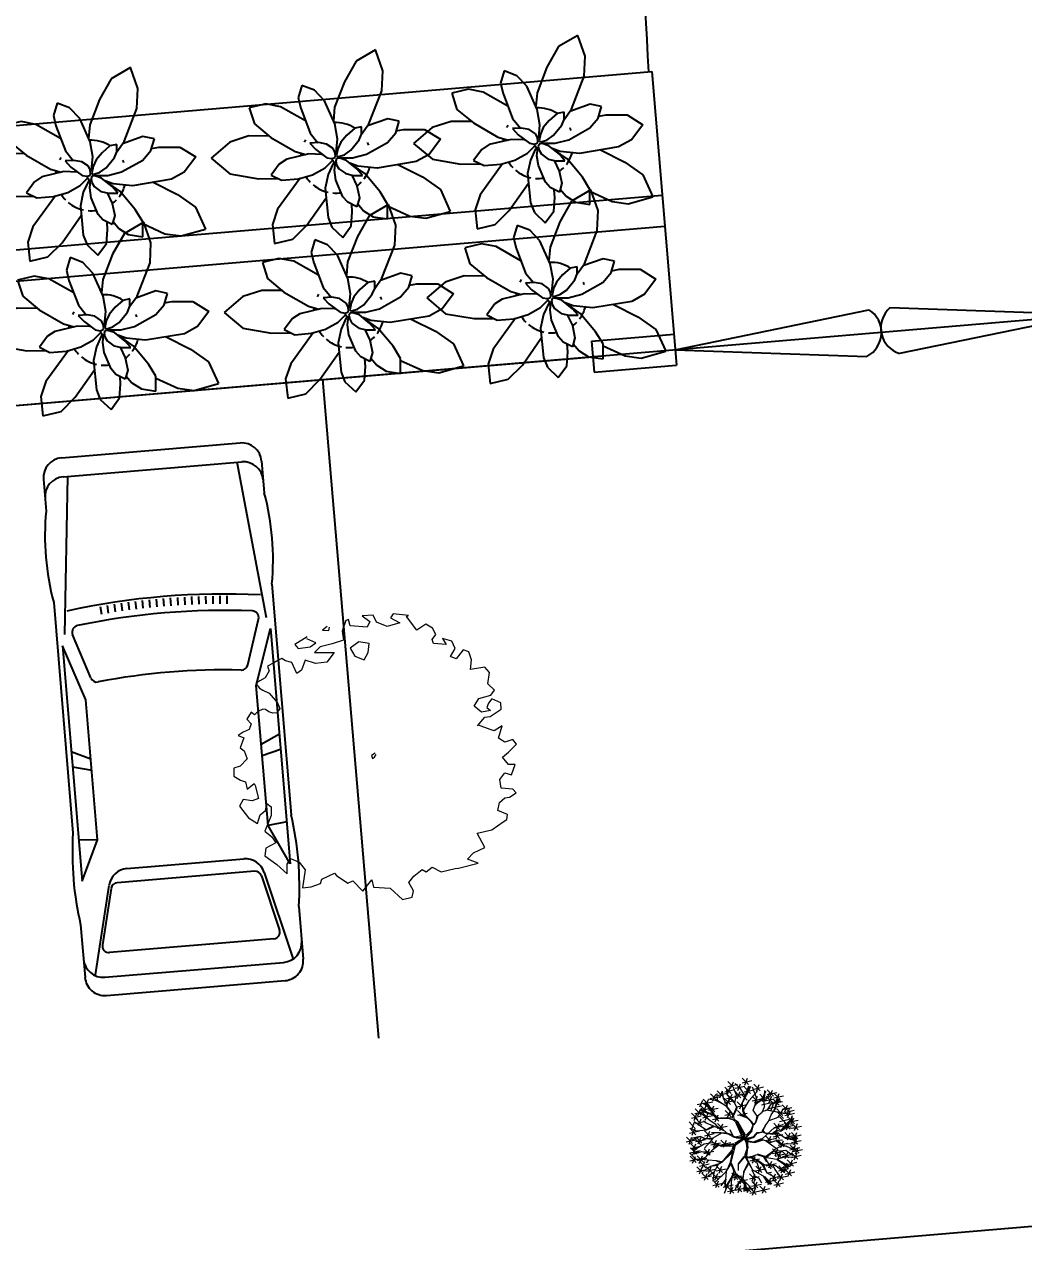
# Model space of a CAD drawing. Extents: x 2080 to 102399, y 2071 to 93424.
# Drawn here: x 80707.3 to 80997.4, y 77000.7 to 77354 of the extents above; entities that cross this region are included whole.
import ezdxf

# ---------------------------------------------------------------- set-up
doc = ezdxf.new("R2010")
doc.units = 0
doc.header["$LTSCALE"] = 20
doc.header["$MEASUREMENT"] = 0
doc.header["$PDMODE"] = 34
doc.header["$PDSIZE"] = 5
doc.layers.add('correct', color=230, linetype='Continuous', plot=False)
for name, color, linetype in [('DIMLINE', 254, 'Continuous'), ('PLANTS', 3, 'Continuous'), ('road', 2, 'Continuous'), ('VEHICLES', 6, 'Continuous')]:
    doc.layers.add(name, color=color, linetype=linetype)
for name, color, linetype, lineweight in [('Mango tree', 96, 'Continuous', 5), ('NEEM TREE', 84, 'Continuous', 5), ('sappotta', 114, 'Continuous', 5), ('tree', 60, 'Continuous', 0)]:
    doc.layers.add(name, color=color, linetype=linetype, lineweight=lineweight)
doc.styles.add('STYLE1', font='romans.shx')
doc.dimstyles.get("Standard").update_dxf_attribs({"dimtxt": 24, "dimasz": 12, "dimexe": 0.18, "dimexo": 0.0625, "dimgap": 0, "dimtad": 1, "dimzin": 1, "dimdsep": 46, "dimlunit": 4, "dimtxsty": 'STYLE1', "dimblk": 'BLK', "dimcen": 0, "dimse1": 1, "dimse2": 1, "dimclrt": 3, "dimazin": 0, "dimtfac": 1, "dimtix": 1, "dimtmove": 2, "dimatfit": 3, "dimldrblk": 'BLK', "dimfxl": 1, "dimtolj": 1, "dimtzin": 0, "dimarcsym": 0})

# ---------------------------------------------------------------- blocks, each defined once
blk = doc.blocks.new('NEEM')
at = {"layer": 'sappotta', "linetype": 'Continuous'}
for p, q in [((-0.2131, 1.0923), (-0.2421, 1.0068)), ((-0.1911, 1.0989), (-0.2131, 1.0923)), ((-0.177, 1.0484), (-0.1911, 1.0989)), ((0.0031, 1.1323), (-0.083, 1.1274)), ((-0.083, 1.1274), (-0.0227, 1.0834)), ((-0.0227, 1.0834), (-0.0431, 1.0394)), ((0.0298, 1.0769), (0.0031, 1.1323)), ((0.1144, 1.0427), (0.0298, 1.0769)), ((0.2162, 1.072), (0.1144, 1.0427)), ((0.1622, 1.1437), (0.1418, 1.1119)), ((0.1418, 1.1119), (0.2162, 1.072)), ((0.2828, 1.1298), (0.1622, 1.1437)), ((0.2671, 1.1233), (0.2828, 1.1298)), ((0.3509, 1.0158), (0.2671, 1.1233)), ((0.4207, 1.063), (0.3509, 1.0158)), ((0.4731, 1.0296), (0.4207, 1.063)), ((-0.517, 0.9628), (-0.6142, 0.9009)), ((-0.3588, 1.0435), (-0.3956, 1.0158)), ((-0.3956, 1.0158), (-0.3455, 1.0109)), ((-0.3455, 1.0109), (-0.34, 1.0386)), ((-0.2421, 1.0068), (-0.2303, 0.9351)), ((-0.0431, 1.0394), (-0.177, 1.0484)), ((0.4716, 0.9417), (0.5006, 0.9816)), ((0.5006, 0.9816), (0.4731, 1.0296)), ((-0.6142, 0.9009), (-0.5891, 0.87)), ((-0.5891, 0.87), (-0.4935, 0.8838)), ((-0.5209, 0.9449), (-0.5209, 0.9449)), ((-0.4489, 0.9131), (-0.5209, 0.9449)), ((-0.4935, 0.8838), (-0.4489, 0.9131)), ((-0.4152, 0.8838), (-0.459, 0.839)), ((-0.3196, 0.9058), (-0.4152, 0.8838)), ((-0.2303, 0.9351), (-0.3196, 0.9058)), ((-0.1081, 0.9221), (-0.177, 0.8716)), ((-0.177, 0.8716), (-0.1394, 0.8089)), ((-0.0274, 0.9083), (-0.1081, 0.9221)), ((-0.0345, 0.839), (-0.0274, 0.9083)), ((0.4825, 0.9083), (0.4716, 0.9417)), ((0.5813, 0.9001), (0.4825, 0.9083)), ((0.5515, 0.9498), (0.5813, 0.9001)), ((0.6267, 0.9278), (0.5515, 0.9498)), ((0.6157, 0.8064), (0.6541, 0.87)), ((0.6541, 0.87), (0.6267, 0.9278)), ((-0.7489, 0.7739), (-0.7826, 0.7567)), ((-0.7168, 0.7893), (-0.7489, 0.7739)), ((-0.6886, 0.7722), (-0.7168, 0.7893)), ((-0.6384, 0.7576), (-0.6886, 0.7722)), ((-0.5335, 0.7763), (-0.5617, 0.6989)), ((-0.452, 0.7502), (-0.5335, 0.7763)), ((-0.459, 0.839), (-0.3032, 0.8374)), ((-0.3032, 0.8374), (-0.3611, 0.7616)), ((-0.1394, 0.8089), (-0.0674, 0.7796)), ((-0.0674, 0.7796), (-0.0345, 0.839)), ((0.6604, 0.7877), (0.6157, 0.8064)), ((0.7152, 0.8602), (0.6604, 0.7877)), ((0.7622, 0.8439), (0.7152, 0.8602)), ((0.7826, 0.7787), (0.7622, 0.8439)), ((0.7755, 0.7038), (0.7826, 0.7787)), ((-0.8178, 0.6924), (-0.8499, 0.6378)), ((-0.7826, 0.7567), (-0.8304, 0.7291)), ((-0.8304, 0.7291), (-0.8264, 0.7144)), ((-0.8264, 0.7144), (-0.8178, 0.6924)), ((-0.5985, 0.672), (-0.6384, 0.7576)), ((-0.5617, 0.6989), (-0.5985, 0.672)), ((-0.3611, 0.7616), (-0.452, 0.7502)), ((0.8883, 0.7225), (0.7755, 0.7038)), ((0.9236, 0.6785), (0.8883, 0.7225)), ((0.9126, 0.5906), (0.9236, 0.6785)), ((-0.8922, 0.6126), (-0.9228, 0.5938)), ((-0.9228, 0.5938), (-0.8946, 0.5547)), ((-0.8499, 0.6378), (-0.8922, 0.6126)), ((0.9643, 0.5409), (0.9126, 0.5906)), ((-0.8946, 0.5547), (-0.868, 0.5401)), ((-0.868, 0.5401), (-0.8178, 0.5173)), ((-0.8178, 0.5173), (-0.752, 0.4399)), ((0.8398, 0.4749), (0.9338, 0.5002)), ((0.9338, 0.5002), (0.9643, 0.5409)), ((-0.8695, 0.3894), (-0.9079, 0.3723)), ((-0.846, 0.3861), (-0.8695, 0.3894)), ((-0.821, 0.3674), (-0.846, 0.3861)), ((-0.7348, 0.3943), (-0.7567, 0.3609)), ((-0.752, 0.4399), (-0.7348, 0.3943)), ((0.8037, 0.4146), (0.8398, 0.4749)), ((0.8601, 0.3666), (0.8037, 0.4146)), ((0.9165, 0.4374), (0.904, 0.404)), ((0.904, 0.404), (0.933, 0.378)), ((0.9424, 0.4708), (0.9165, 0.4374)), ((0.9298, 0.3315), (1.0176, 0.3886)), ((1.0137, 0.4391), (0.9424, 0.4708)), ((1.0176, 0.3886), (1.0137, 0.4391)), ((-0.9604, 0.3657), (-0.9941, 0.3095)), ((-0.9941, 0.3095), (-0.9612, 0.2745)), ((-0.9345, 0.3454), (-0.9604, 0.3657)), ((-0.9079, 0.3723), (-0.9345, 0.3454)), ((-0.7881, 0.3592), (-0.821, 0.3674)), ((-0.7567, 0.3609), (-0.7881, 0.3592)), ((0.8288, 0.259), (0.8875, 0.3258)), ((0.933, 0.378), (0.8601, 0.3666)), ((0.8875, 0.3258), (0.9298, 0.3315)), ((-1.0231, 0.2077), (-1.0622, 0.1825)), ((-0.9776, 0.2289), (-1.0231, 0.2077)), ((-0.9612, 0.2745), (-0.9776, 0.2289)), ((0.8382, 0.2623), (0.8288, 0.259)), ((0.9306, 0.2281), (0.8382, 0.2623)), ((0.962, 0.2175), (0.9306, 0.2281)), ((1.0254, 0.259), (0.962, 0.2175)), ((0.9964, 0.1597), (1.0254, 0.259)), ((-1.0622, 0.1825), (-1.0199, 0.1621)), ((-1.0199, 0.1621), (-1.0489, 0.0839)), ((1.0458, 0.1287), (0.9964, 0.1597)), ((1.1092, 0.1491), (1.0458, 0.1287)), ((1.074, 0.0489), (1.1374, 0.114)), ((1.1374, 0.114), (1.1092, 0.1491)), ((-1.0489, 0.0839), (-1.0168, 0.0595)), ((-1.0168, 0.0595), (-0.991, -0.0024)), ((0.0196, 0.0407), (-0.0094, 0.0244)), ((-0.0094, 0.0244), (0, 0)), ((0, 0), (0.0141, 0.0114)), ((0.0141, 0.0114), (0.0274, 0.031)), ((1.0286, 0.0106), (1.074, 0.0489)), ((1.074, -0.0472), (1.0286, 0.0106)), ((-1.0975, -0.0774), (-1.0983, -0.1401)), ((-1.0481, -0.0619), (-1.0975, -0.0774)), ((-0.991, -0.0024), (-1.0481, -0.0619)), ((1.1288, -0.0472), (1.074, -0.0472)), ((1.0998, -0.1287), (1.1288, -0.0472)), ((-1.0983, -0.1401), (-1.0442, -0.1727)), ((-1.0442, -0.1727), (-1.0066, -0.1849)), ((-1.0066, -0.1849), (-0.9917, -0.2436)), ((1.0074, -0.1662), (1.0458, -0.114)), ((1.016, -0.2338), (1.0074, -0.1662)), ((1.0458, -0.114), (1.0998, -0.1287)), ((-0.9917, -0.2436), (-0.9369, -0.1979)), ((-0.9369, -0.1979), (-0.9298, -0.2134)), ((-0.9298, -0.2134), (-0.9024, -0.3177)), ((1.11, -0.2427), (1.016, -0.2338)), ((1.0834, -0.3063), (1.1367, -0.2729)), ((1.1367, -0.2729), (1.11, -0.2427)), ((-1.0246, -0.325), (-1.0521, -0.378)), ((-1.0521, -0.378), (-0.9816, -0.4708)), ((-0.9526, -0.3364), (-1.0246, -0.325)), ((-0.9024, -0.3177), (-0.9526, -0.3364)), ((-0.8484, -0.4114), (-0.8374, -0.3552)), ((-0.8374, -0.3552), (-0.8029, -0.3828)), ((-0.8029, -0.3828), (-0.8029, -0.4521)), ((0.9917, -0.4105), (1.0043, -0.3495)), ((1.0043, -0.3495), (1.045, -0.3112)), ((1.045, -0.3112), (1.0834, -0.3063)), ((-0.9816, -0.4708), (-0.9103, -0.5156)), ((-0.9103, -0.5156), (-0.8883, -0.4456)), ((-0.8883, -0.4456), (-0.8484, -0.4114)), ((-0.8029, -0.4521), (-0.8531, -0.5759)), ((1.0662, -0.4431), (0.9917, -0.4105)), ((1.0615, -0.4839), (1.0662, -0.4431)), ((-0.8531, -0.5759), (-0.7967, -0.6191)), ((0.8264, -0.5914), (0.9432, -0.5653)), ((0.9432, -0.5653), (1.0317, -0.5026)), ((1.0317, -0.5026), (1.0615, -0.4839)), ((-0.7661, -0.668), (-0.8445, -0.7103)), ((-0.7967, -0.6191), (-0.7661, -0.668)), ((0.8868, -0.7038), (0.8264, -0.5914)), ((-0.8445, -0.7103), (-0.8523, -0.7698)), ((-0.8523, -0.7698), (-0.7575, -0.8382)), ((0.7512, -0.7967), (0.7975, -0.747)), ((0.7975, -0.747), (0.8868, -0.7038)), ((-0.7575, -0.8382), (-0.6753, -0.9123)), ((-0.676, -0.8358), (-0.6486, -0.791)), ((-0.6753, -0.9123), (-0.676, -0.8358)), ((-0.6486, -0.791), (-0.582, -0.8203)), ((-0.582, -0.8203), (-0.5343, -0.8806)), ((0.423, -0.8968), (0.47, -0.8602)), ((0.47, -0.8602), (0.5429, -0.896)), ((0.68, -0.8667), (0.8343, -0.8276)), ((0.8343, -0.8276), (0.7512, -0.7967)), ((-0.5343, -0.8806), (-0.5538, -1.0247)), ((-0.4128, -0.9881), (-0.4011, -0.9547)), ((-0.4011, -0.9547), (-0.3016, -0.9074)), ((-0.3016, -0.9074), (-0.2859, -0.9262)), ((-0.2859, -0.9262), (-0.1966, -0.9856)), ((-0.0783, -1.0492), (-0.0063, -0.9604)), ((-0.0063, -0.9604), (0.0063, -1.0174)), ((0.2867, -0.9824), (0.3267, -0.9319)), ((0.3267, -0.9319), (0.3909, -0.8789)), ((0.3909, -0.8789), (0.423, -0.8968)), ((0.5429, -0.896), (0.6518, -0.8708)), ((0.6518, -0.8708), (0.68, -0.8667)), ((-0.5538, -1.0247), (-0.4857, -1.015)), ((-0.4857, -1.015), (-0.4128, -0.9881)), ((-0.1966, -0.9856), (-0.1575, -0.9685)), ((-0.1575, -0.9685), (-0.0783, -1.0492)), ((0.0063, -1.0174), (0.1394, -1.0255)), ((0.1394, -1.0255), (0.2358, -1.1152)), ((0.3235, -1.0459), (0.2867, -0.9824)), ((0.3141, -1.0964), (0.3235, -1.0459)), ((0.2358, -1.1152), (0.3141, -1.0964))]:
    blk.add_line(p, q, dxfattribs=at)
blk = doc.blocks.new('TREE')
at = {"layer": 'tree', "linetype": 'ByBlock'}
for p, q in [((-0.329, 0.492), (-0.314, 0.599)), ((-0.306, 0.575), (-0.22, 0.6)), ((-0.273, 0.545), (-0.259, 0.653)), ((-0.207, 0.433), (-0.217, 0.605)), ((-0.205, 0.66), (-0.11, 0.584)), ((-0.205, 0.617), (-0.119, 0.642)), ((-0.191, 0.507), (-0.177, 0.615)), ((-0.172, 0.588), (-0.158, 0.695)), ((-0.135, 0.66), (-0.04, 0.584)), ((-0.135, 0.617), (-0.049, 0.642)), ((-0.103, 0.588), (-0.088, 0.695)), ((-0.089, 0.461), (-0.087, 0.635)), ((-0.063, 0.631), (0.032, 0.555)), ((-0.063, 0.588), (0.023, 0.613)), ((-0.055, 0.643), (-0.052, 0.59)), ((-0.047, 0.644), (-0.047, 0.611)), ((-0.042, 0.6), (-0.035, 0.643)), ((-0.005, 0.464), (-0.042, 0.6)), ((-0.033, 0.707), (0.062, 0.63)), ((-0.033, 0.664), (0.053, 0.689)), ((-0.03, 0.559), (-0.016, 0.666)), ((0.001, 0.473), (0.029, 0.592)), ((0.017, 0.613), (0.103, 0.638)), ((0.018, 0.656), (0.113, 0.579)), ((0.029, 0.592), (0.023, 0.645)), ((0.03, 0.485), (0.044, 0.593)), ((0.035, 0.641), (0.033, 0.588)), ((0.044, 0.637), (0.039, 0.586)), ((0.05, 0.583), (0.064, 0.691)), ((0.15, 0.552), (0.105, 0.639)), ((0.123, 0.629), (0.219, 0.552)), ((0.123, 0.586), (0.209, 0.611)), ((0.156, 0.556), (0.17, 0.664)), ((0.163, 0.545), (0.224, 0.6)), ((0.238, 0.515), (0.252, 0.622)), ((-0.51, 0.337), (-0.496, 0.444)), ((-0.47, 0.529), (-0.375, 0.452)), ((-0.47, 0.486), (-0.384, 0.511)), ((-0.468, 0.369), (-0.453, 0.476)), ((-0.437, 0.456), (-0.423, 0.564)), ((-0.314, 0.437), (-0.412, 0.488)), ((-0.314, 0.437), (-0.398, 0.504)), ((-0.388, 0.355), (-0.374, 0.462)), ((-0.365, 0.37), (-0.351, 0.477)), ((-0.362, 0.522), (-0.276, 0.546)), ((-0.361, 0.564), (-0.266, 0.488)), ((-0.29, 0.511), (-0.303, 0.57)), ((-0.206, 0.427), (-0.29, 0.511)), ((-0.224, 0.58), (-0.128, 0.503)), ((-0.224, 0.537), (-0.138, 0.562)), ((-0.14, 0.483), (-0.144, 0.522)), ((-0.112, 0.385), (-0.14, 0.483)), ((-0.118, 0.513), (-0.032, 0.538)), ((-0.117, 0.556), (-0.022, 0.479)), ((-0.081, 0.379), (-0.089, 0.461)), ((-0.085, 0.483), (-0.071, 0.591)), ((-0.059, 0.448), (0.036, 0.372)), ((-0.052, 0.59), (-0.011, 0.48)), ((-0.026, 0.376), (-0.012, 0.483)), ((-0.009, 0.399), (-0.005, 0.464)), ((-0.003, 0.515), (0.083, 0.54)), ((-0.002, 0.558), (0.093, 0.481)), ((0, 0.398), (0.001, 0.473)), ((0.039, 0.586), (0.006, 0.477)), ((0.177, 0.413), (0.15, 0.552)), ((0.169, 0.409), (0.163, 0.545)), ((0.181, 0.406), (0.226, 0.503)), ((0.188, 0.422), (0.274, 0.447)), ((0.189, 0.465), (0.284, 0.388)), ((0.205, 0.587), (0.301, 0.511)), ((0.205, 0.544), (0.291, 0.569)), ((0.221, 0.392), (0.235, 0.5)), ((0.226, 0.503), (0.287, 0.569)), ((0.246, 0.432), (0.332, 0.456)), ((0.247, 0.474), (0.342, 0.398)), ((0.265, 0.373), (0.282, 0.487)), ((0.274, 0.368), (0.285, 0.482)), ((0.279, 0.402), (0.293, 0.509)), ((0.282, 0.487), (0.332, 0.535)), ((0.297, 0.5), (0.383, 0.525)), ((0.298, 0.543), (0.393, 0.466)), ((0.33, 0.47), (0.344, 0.578)), ((0.357, 0.405), (0.397, 0.482)), ((0.364, 0.344), (0.378, 0.451)), ((0.373, 0.553), (0.468, 0.477)), ((0.373, 0.511), (0.459, 0.535)), ((0.405, 0.481), (0.42, 0.589)), ((0.409, 0.429), (0.495, 0.453)), ((0.41, 0.471), (0.505, 0.395)), ((0.442, 0.399), (0.456, 0.507)), ((0.515, 0.445), (0.61, 0.369)), ((0.547, 0.373), (0.561, 0.48)), ((-0.624, 0.307), (-0.538, 0.332)), ((-0.623, 0.35), (-0.528, 0.273)), ((-0.591, 0.277), (-0.577, 0.385)), ((-0.478, 0.18), (-0.563, 0.306)), ((-0.561, 0.308), (-0.547, 0.415)), ((-0.543, 0.367), (-0.457, 0.391)), ((-0.542, 0.409), (-0.447, 0.333)), ((-0.532, 0.213), (-0.518, 0.32)), ((-0.449, 0.308), (-0.531, 0.364)), ((-0.48, 0.328), (-0.524, 0.371)), ((-0.475, 0.329), (-0.514, 0.378)), ((-0.501, 0.398), (-0.415, 0.423)), ((-0.5, 0.441), (-0.405, 0.364)), ((-0.452, 0.377), (-0.492, 0.415)), ((-0.354, 0.341), (-0.452, 0.377)), ((-0.39, 0.223), (-0.449, 0.308)), ((-0.407, 0.225), (-0.445, 0.305)), ((-0.414, 0.2), (-0.4, 0.308)), ((-0.398, 0.399), (-0.312, 0.424)), ((-0.397, 0.442), (-0.302, 0.366)), ((-0.235, 0.3), (-0.39, 0.307)), ((-0.295, 0.373), (-0.384, 0.406)), ((-0.284, 0.274), (-0.354, 0.341)), ((-0.295, 0.371), (-0.314, 0.437)), ((-0.252, 0.302), (-0.298, 0.373)), ((-0.233, 0.303), (-0.295, 0.371)), ((-0.28, 0.2), (-0.265, 0.308)), ((-0.274, 0.404), (-0.179, 0.328)), ((-0.274, 0.361), (-0.188, 0.386)), ((-0.241, 0.332), (-0.227, 0.439)), ((-0.122, 0.26), (-0.233, 0.303)), ((-0.12, 0.397), (-0.213, 0.432)), ((-0.108, 0.377), (-0.206, 0.427)), ((-0.123, 0.268), (-0.192, 0.36)), ((-0.075, 0.245), (-0.108, 0.377)), ((-0.106, 0.295), (-0.02, 0.319)), ((-0.105, 0.337), (-0.01, 0.261)), ((-0.095, 0.334), (-0.081, 0.379)), ((-0.083, 0.292), (-0.09, 0.349)), ((-0.073, 0.265), (-0.058, 0.372)), ((-0.059, 0.406), (0.027, 0.43)), ((0.069, 0.306), (-0.009, 0.399)), ((0.07, 0.32), (0, 0.398)), ((0.092, 0.251), (0.069, 0.306)), ((0.106, 0.27), (0.07, 0.32)), ((0.075, 0.363), (0.171, 0.286)), ((0.075, 0.32), (0.161, 0.345)), ((0.108, 0.29), (0.122, 0.398)), ((0.141, 0.293), (0.169, 0.409)), ((0.143, 0.282), (0.177, 0.413)), ((0.146, 0.28), (0.235, 0.3)), ((0.233, 0.311), (0.147, 0.288)), ((0.235, 0.3), (0.267, 0.359)), ((0.249, 0.312), (0.344, 0.236)), ((0.267, 0.359), (0.357, 0.405)), ((0.282, 0.24), (0.296, 0.347)), ((0.331, 0.373), (0.417, 0.398)), ((0.331, 0.294), (0.411, 0.316)), ((0.332, 0.416), (0.427, 0.34)), ((0.343, 0.291), (0.426, 0.31)), ((0.387, 0.266), (0.402, 0.373)), ((0.411, 0.316), (0.458, 0.439)), ((0.412, 0.313), (0.536, 0.357)), ((0.426, 0.31), (0.537, 0.349)), ((0.542, 0.338), (0.432, 0.308)), ((0.444, 0.355), (0.539, 0.278)), ((0.444, 0.312), (0.53, 0.337)), ((0.477, 0.283), (0.491, 0.39)), ((0.482, 0.194), (0.552, 0.312)), ((0.514, 0.402), (0.6, 0.427)), ((0.576, 0.214), (0.59, 0.322)), ((-0.674, 0.161), (-0.588, 0.186)), ((-0.673, 0.204), (-0.578, 0.127)), ((-0.641, 0.132), (-0.626, 0.239)), ((-0.601, 0.221), (-0.506, 0.145)), ((-0.601, 0.179), (-0.515, 0.203)), ((-0.509, 0.25), (-0.584, 0.249)), ((-0.57, 0.049), (-0.556, 0.156)), ((-0.568, 0.149), (-0.554, 0.256)), ((-0.565, 0.242), (-0.479, 0.267)), ((-0.564, 0.285), (-0.469, 0.209)), ((-0.481, 0.182), (-0.517, 0.182)), ((-0.476, 0.233), (-0.509, 0.25)), ((-0.422, 0.097), (-0.478, 0.18)), ((-0.395, 0.219), (-0.476, 0.233)), ((-0.447, 0.273), (-0.351, 0.196)), ((-0.447, 0.23), (-0.361, 0.255)), ((-0.299, 0.218), (-0.39, 0.223)), ((-0.26, 0.197), (-0.339, 0.217)), ((-0.312, 0.273), (-0.217, 0.196)), ((-0.312, 0.23), (-0.227, 0.255)), ((-0.262, 0.214), (-0.299, 0.218)), ((-0.26, 0.236), (-0.284, 0.274)), ((-0.248, 0.16), (-0.262, 0.214)), ((-0.243, 0.166), (-0.26, 0.236)), ((-0.156, 0.05), (-0.248, 0.16)), ((-0.128, 0.063), (-0.243, 0.166)), ((-0.236, 0.178), (-0.14, 0.101)), ((-0.236, 0.135), (-0.15, 0.16)), ((-0.203, 0.106), (-0.189, 0.213)), ((-0.08, 0.211), (-0.122, 0.263)), ((-0.075, 0.181), (-0.122, 0.26)), ((-0.077, 0.189), (-0.075, 0.245)), ((-0.062, 0.105), (-0.077, 0.189)), ((-0.055, 0.145), (-0.076, 0.201)), ((-0.061, 0.128), (-0.023, 0.204)), ((0.002, 0.037), (0.098, 0.216)), ((0.016, 0.04), (0.088, 0.177)), ((0.088, 0.177), (0.038, 0.06)), ((0.099, 0.176), (0.043, 0.047)), ((0.044, 0.025), (0.111, 0.187)), ((0.097, 0.224), (0.092, 0.251)), ((0.098, 0.216), (0.099, 0.176)), ((0.106, 0.267), (0.141, 0.293)), ((0.106, 0.239), (0.143, 0.282)), ((0.111, 0.187), (0.106, 0.239)), ((0.171, 0.245), (0.266, 0.168)), ((0.219, 0.164), (0.188, 0.228)), ((0.188, 0.228), (0.219, 0.13)), ((0.203, 0.172), (0.217, 0.28)), ((0.217, 0.054), (0.23, 0.163)), ((0.219, 0.161), (0.256, 0.226)), ((0.23, 0.163), (0.264, 0.224)), ((0.249, 0.269), (0.335, 0.294)), ((0.258, 0.229), (0.331, 0.294)), ((0.264, 0.224), (0.401, 0.242)), ((0.336, 0.133), (0.424, 0.159)), ((0.401, 0.242), (0.545, 0.235)), ((0.403, 0.15), (0.428, 0.151)), ((0.418, 0.213), (0.513, 0.137)), ((0.418, 0.17), (0.504, 0.195)), ((0.424, 0.159), (0.482, 0.194)), ((0.424, 0.159), (0.503, 0.136)), ((0.428, 0.151), (0.498, 0.132)), ((0.451, 0.141), (0.465, 0.248)), ((0.493, 0.156), (0.588, 0.079)), ((0.503, 0.136), (0.618, 0.152)), ((0.507, 0.097), (0.612, 0.171)), ((0.525, 0.083), (0.539, 0.191)), ((0.543, 0.287), (0.638, 0.21)), ((0.543, 0.244), (0.629, 0.269)), ((0.545, 0.235), (0.583, 0.261)), ((0.624, 0.045), (0.638, 0.152)), ((-0.696, 0.067), (-0.61, 0.091)), ((-0.695, 0.109), (-0.6, 0.033)), ((-0.663, 0.037), (-0.649, 0.145)), ((-0.551, 0.034), (-0.643, -0.019)), ((-0.554, 0.036), (-0.634, 0.064)), ((-0.52, 0.114), (-0.622, 0.141)), ((-0.617, 0.009), (-0.522, -0.068)), ((-0.603, 0.078), (-0.517, 0.103)), ((-0.602, 0.121), (-0.507, 0.045)), ((-0.585, -0.064), (-0.571, 0.044)), ((-0.443, 0.057), (-0.551, 0.034)), ((-0.459, 0.055), (-0.523, 0.114)), ((-0.444, 0.06), (-0.52, 0.114)), ((-0.518, 0.024), (-0.423, -0.053)), ((-0.518, -0.019), (-0.433, 0.006)), ((-0.486, -0.048), (-0.471, 0.059)), ((-0.4, 0.037), (-0.443, 0.057)), ((-0.41, 0.046), (-0.425, 0.1)), ((-0.393, 0.041), (-0.422, 0.097)), ((-0.207, 0.033), (-0.4, 0.037)), ((-0.228, 0.012), (-0.389, 0.033)), ((-0.21, 0.018), (-0.329, -0.041)), ((-0.132, 0.037), (-0.324, -0.049)), ((-0.214, 0.023), (-0.282, 0.029)), ((-0.141, 0.058), (-0.223, 0.145)), ((-0.201, 0.034), (-0.21, 0.018)), ((-0.127, 0.055), (-0.201, 0.034)), ((-0.126, 0.049), (-0.197, 0.023)), ((0, 0), (-0.132, 0.037)), ((0, 0), (-0.126, 0.049)), ((-0.038, 0.025), (-0.118, 0.056)), ((-0.042, 0.069), (-0.062, 0.105)), ((-0.056, 0.1), (-0.061, 0.128)), ((-0.013, 0.029), (-0.058, 0.078)), ((0.006, 0.047), (-0.056, 0.1)), ((-0.003, 0.034), (-0.042, 0.069)), ((-0.005, 0.03), (-0.038, 0.025)), ((0, 0.003), (-0.026, -0.046)), ((-0.019, 0.017), (-0.002, 0.014)), ((0, 0.003), (-0.014, -0.047)), ((0.04, 0.032), (-0.005, 0.03)), ((-0.002, 0.014), (0.04, 0.032)), ((0, 0), (0.044, 0.025)), ((0, 0), (0.091, -0.073)), ((0, 0), (0.139, -0.009)), ((0.043, 0.047), (0.016, 0.04)), ((0.046, 0.011), (0.134, 0.001)), ((0.134, 0.001), (0.198, 0.023)), ((0.139, -0.009), (0.204, 0.018)), ((0.198, 0.023), (0.21, 0.064)), ((0.204, 0.018), (0.217, 0.054)), ((0.208, 0.013), (0.249, 0.015)), ((0.21, 0.064), (0.221, 0.147)), ((0.214, 0.023), (0.246, 0.017)), ((0.246, 0.017), (0.311, 0.048)), ((0.249, 0.015), (0.323, 0.041)), ((0.311, 0.048), (0.336, 0.133)), ((0.317, 0.046), (0.389, 0.033)), ((0.389, 0.033), (0.456, 0.05)), ((0.394, 0.036), (0.45, 0.001)), ((0.539, -0.18), (0.432, 0.012)), ((0.45, 0.001), (0.533, 0.007)), ((0.453, 0.094), (0.548, 0.017)), ((0.456, 0.05), (0.507, 0.095)), ((0.466, 0.002), (0.561, -0.075)), ((0.492, 0.113), (0.578, 0.138)), ((0.496, 0.109), (0.591, 0.032)), ((0.507, 0.095), (0.572, 0.089)), ((0.525, 0.036), (0.611, 0.061)), ((0.533, 0.007), (0.64, -0.062)), ((0.536, 0.007), (0.638, -0.031)), ((0.558, 0.007), (0.572, 0.114)), ((0.572, 0.089), (0.628, 0.107)), ((0.582, -0.077), (0.597, 0.031)), ((0.591, 0.075), (0.677, 0.099)), ((0.592, 0.117), (0.687, 0.041)), ((0.61, -0.014), (0.696, 0.011)), ((0.611, 0.029), (0.706, -0.047)), ((0.643, -0.043), (0.657, 0.064)), ((-0.682, -0.055), (-0.587, -0.131)), ((-0.682, -0.098), (-0.597, -0.073)), ((-0.65, -0.127), (-0.635, -0.02)), ((-0.454, -0.073), (-0.64, -0.051)), ((-0.529, -0.128), (-0.626, -0.133)), ((-0.618, -0.034), (-0.532, -0.009)), ((-0.526, -0.13), (-0.611, -0.175)), ((-0.588, -0.237), (-0.574, -0.129)), ((-0.454, -0.076), (-0.529, -0.128)), ((-0.387, -0.146), (-0.455, -0.168)), ((-0.334, -0.044), (-0.454, -0.076)), ((-0.342, -0.062), (-0.452, -0.073)), ((-0.437, -0.248), (-0.422, -0.141)), ((-0.324, -0.049), (-0.4, -0.184)), ((-0.329, -0.041), (-0.387, -0.146)), ((-0.285, -0.131), (-0.347, -0.181)), ((-0.171, -0.129), (-0.285, -0.131)), ((-0.172, -0.14), (-0.282, -0.134)), ((-0.163, -0.13), (-0.188, -0.191)), ((-0.078, -0.099), (-0.163, -0.13)), ((-0.133, -0.136), (-0.161, -0.155)), ((-0.069, -0.103), (-0.158, -0.138)), ((-0.149, -0.159), (-0.079, -0.113)), ((-0.026, -0.046), (-0.078, -0.099)), ((-0.014, -0.047), (-0.069, -0.103)), ((0.004, -0.038), (-0.063, -0.105)), ((0.079, -0.072), (-0.003, -0.031)), ((-0.003, -0.05), (0.044, -0.129)), ((0, -0.016), (0.079, -0.072)), ((0.007, -0.04), (0.046, -0.126)), ((0.022, -0.012), (0.134, -0.013)), ((0.129, -0.165), (0.041, -0.112)), ((0.044, -0.129), (0.133, -0.189)), ((0.046, -0.126), (0.13, -0.176)), ((0.078, -0.078), (0.151, -0.08)), ((0.091, -0.073), (0.155, -0.074)), ((0.151, -0.08), (0.196, -0.117)), ((0.155, -0.074), (0.169, -0.091)), ((0.169, -0.091), (0.199, -0.117)), ((0.199, -0.117), (0.211, -0.159)), ((0.2, -0.122), (0.28, -0.1)), ((0.291, -0.098), (0.201, -0.111)), ((0.216, -0.119), (0.216, -0.153)), ((0.28, -0.1), (0.361, -0.1)), ((0.355, -0.099), (0.432, -0.075)), ((0.361, -0.1), (0.461, -0.159)), ((0.432, -0.075), (0.535, -0.071)), ((0.451, -0.001), (0.547, -0.192)), ((0.461, -0.159), (0.582, -0.147)), ((0.466, -0.041), (0.552, -0.016)), ((0.488, -0.218), (0.503, -0.11)), ((0.498, -0.069), (0.584, -0.044)), ((0.499, -0.026), (0.594, -0.103)), ((0.514, -0.191), (0.529, -0.084)), ((0.55, -0.004), (0.645, -0.081)), ((0.55, -0.047), (0.636, -0.022)), ((0.634, -0.043), (0.557, -0.003)), ((0.562, -0.138), (0.658, -0.214)), ((0.582, -0.147), (0.612, -0.162)), ((0.595, -0.21), (0.609, -0.103)), ((-0.669, -0.223), (-0.583, -0.198)), ((-0.632, -0.239), (-0.536, -0.316)), ((-0.632, -0.282), (-0.546, -0.257)), ((-0.621, -0.164), (-0.525, -0.241)), ((-0.621, -0.207), (-0.535, -0.182)), ((-0.455, -0.168), (-0.611, -0.187)), ((-0.607, -0.197), (-0.556, -0.183)), ((-0.553, -0.188), (-0.605, -0.205)), ((-0.599, -0.312), (-0.585, -0.204)), ((-0.468, -0.173), (-0.583, -0.255)), ((-0.506, -0.281), (-0.565, -0.299)), ((-0.477, -0.172), (-0.553, -0.188)), ((-0.525, -0.376), (-0.511, -0.269)), ((-0.478, -0.282), (-0.508, -0.303)), ((-0.37, -0.277), (-0.506, -0.281)), ((-0.407, -0.172), (-0.477, -0.172)), ((-0.469, -0.176), (-0.374, -0.253)), ((-0.469, -0.219), (-0.384, -0.194)), ((-0.461, -0.26), (-0.365, -0.337)), ((-0.461, -0.303), (-0.375, -0.278)), ((-0.428, -0.333), (-0.414, -0.225)), ((-0.417, -0.165), (-0.398, -0.159)), ((-0.395, -0.276), (-0.417, -0.327)), ((-0.39, -0.275), (-0.409, -0.34)), ((-0.407, -0.172), (-0.4, -0.227)), ((-0.4, -0.184), (-0.39, -0.275)), ((-0.4, -0.227), (-0.395, -0.276)), ((-0.37, -0.277), (-0.303, -0.243)), ((-0.325, -0.247), (-0.37, -0.277)), ((-0.206, -0.219), (-0.325, -0.247)), ((-0.303, -0.243), (-0.21, -0.231)), ((-0.188, -0.191), (-0.235, -0.311)), ((-0.161, -0.155), (-0.227, -0.298)), ((-0.114, -0.27), (-0.177, -0.373)), ((-0.172, -0.262), (-0.086, -0.237)), ((-0.171, -0.219), (-0.076, -0.295)), ((-0.16, -0.164), (-0.132, -0.198)), ((-0.149, -0.159), (-0.133, -0.192)), ((-0.139, -0.291), (-0.125, -0.184)), ((-0.133, -0.192), (-0.055, -0.238)), ((-0.132, -0.198), (-0.107, -0.275)), ((-0.127, -0.208), (-0.055, -0.238)), ((-0.117, -0.218), (-0.106, -0.28)), ((-0.107, -0.275), (-0.112, -0.359)), ((-0.11, -0.295), (-0.106, -0.381)), ((-0.102, -0.288), (-0.096, -0.39)), ((-0.055, -0.238), (-0.018, -0.338)), ((-0.011, -0.334), (-0.049, -0.242)), ((0.13, -0.176), (0.158, -0.274)), ((0.132, -0.17), (0.336, -0.203)), ((0.14, -0.213), (0.235, -0.29)), ((0.14, -0.256), (0.226, -0.231)), ((0.145, -0.229), (0.153, -0.393)), ((0.158, -0.274), (0.224, -0.316)), ((0.172, -0.286), (0.187, -0.178)), ((0.211, -0.159), (0.258, -0.235)), ((0.216, -0.153), (0.259, -0.224)), ((0.235, -0.259), (0.331, -0.336)), ((0.235, -0.302), (0.321, -0.277)), ((0.258, -0.235), (0.307, -0.28)), ((0.259, -0.224), (0.326, -0.243)), ((0.268, -0.332), (0.282, -0.224)), ((0.309, -0.274), (0.269, -0.233)), ((0.269, -0.233), (0.328, -0.252)), ((0.307, -0.28), (0.318, -0.39)), ((0.322, -0.241), (0.408, -0.216)), ((0.323, -0.198), (0.418, -0.275)), ((0.326, -0.243), (0.348, -0.287)), ((0.336, -0.203), (0.433, -0.262)), ((0.348, -0.287), (0.422, -0.314)), ((0.35, -0.281), (0.568, -0.298)), ((0.355, -0.27), (0.37, -0.163)), ((0.406, -0.291), (0.501, -0.368)), ((0.429, -0.202), (0.524, -0.279)), ((0.438, -0.363), (0.453, -0.256)), ((0.461, -0.275), (0.475, -0.167)), ((0.489, -0.293), (0.584, -0.369)), ((0.5, -0.309), (0.586, -0.284)), ((0.521, -0.365), (0.535, -0.258)), ((0.528, -0.209), (0.623, -0.285)), ((0.528, -0.252), (0.613, -0.227)), ((0.547, -0.192), (0.592, -0.243)), ((0.554, -0.182), (0.649, -0.259)), ((0.554, -0.225), (0.639, -0.2)), ((0.562, -0.181), (0.648, -0.156)), ((-0.558, -0.304), (-0.462, -0.38)), ((-0.558, -0.347), (-0.472, -0.322)), ((-0.417, -0.327), (-0.504, -0.395)), ((-0.423, -0.345), (-0.497, -0.402)), ((-0.488, -0.392), (-0.392, -0.468)), ((-0.488, -0.435), (-0.402, -0.41)), ((-0.484, -0.411), (-0.423, -0.345)), ((-0.409, -0.34), (-0.482, -0.422)), ((-0.455, -0.464), (-0.441, -0.357)), ((-0.442, -0.536), (-0.428, -0.429)), ((-0.404, -0.341), (-0.422, -0.465)), ((-0.398, -0.429), (-0.303, -0.505)), ((-0.343, -0.421), (-0.396, -0.488)), ((-0.366, -0.501), (-0.351, -0.394)), ((-0.279, -0.382), (-0.343, -0.421)), ((-0.342, -0.35), (-0.247, -0.426)), ((-0.342, -0.393), (-0.256, -0.368)), ((-0.309, -0.422), (-0.295, -0.315)), ((-0.268, -0.436), (-0.288, -0.496)), ((-0.239, -0.305), (-0.279, -0.382)), ((-0.276, -0.387), (-0.268, -0.436)), ((-0.235, -0.311), (-0.207, -0.482)), ((-0.222, -0.35), (-0.127, -0.426)), ((-0.222, -0.392), (-0.137, -0.368)), ((-0.19, -0.422), (-0.175, -0.315)), ((-0.112, -0.359), (-0.155, -0.473)), ((-0.106, -0.381), (-0.152, -0.472)), ((-0.096, -0.39), (-0.033, -0.466)), ((-0.092, -0.455), (-0.006, -0.43)), ((-0.091, -0.412), (0.004, -0.489)), ((-0.019, -0.332), (-0.084, -0.48)), ((-0.059, -0.485), (-0.045, -0.377)), ((-0.049, -0.39), (-0.027, -0.322)), ((-0.018, -0.338), (0.05, -0.461)), ((-0.008, -0.336), (0.113, -0.369)), ((-0.008, -0.35), (0.116, -0.374)), ((0.068, -0.426), (0.164, -0.502)), ((0.068, -0.469), (0.154, -0.444)), ((0.07, -0.421), (0.156, -0.396)), ((0.071, -0.378), (0.166, -0.455)), ((0.101, -0.498), (0.115, -0.391)), ((0.103, -0.45), (0.117, -0.343)), ((0.113, -0.369), (0.15, -0.424)), ((0.118, -0.365), (0.26, -0.428)), ((0.15, -0.424), (0.207, -0.482)), ((0.191, -0.413), (0.277, -0.388)), ((0.192, -0.37), (0.287, -0.447)), ((0.224, -0.316), (0.223, -0.378)), ((0.223, -0.378), (0.261, -0.503)), ((0.224, -0.442), (0.238, -0.335)), ((0.226, -0.313), (0.278, -0.369)), ((0.26, -0.428), (0.35, -0.533)), ((0.317, -0.417), (0.403, -0.392)), ((0.318, -0.374), (0.413, -0.451)), ((0.318, -0.39), (0.376, -0.506)), ((0.401, -0.488), (0.324, -0.398)), ((0.35, -0.446), (0.364, -0.339)), ((0.352, -0.548), (0.366, -0.441)), ((0.372, -0.436), (0.467, -0.513)), ((0.392, -0.3), (0.558, -0.305)), ((0.404, -0.509), (0.418, -0.401)), ((0.405, -0.334), (0.491, -0.309)), ((0.422, -0.314), (0.489, -0.409)), ((0.459, -0.372), (0.554, -0.449)), ((0.459, -0.415), (0.545, -0.39)), ((0.488, -0.336), (0.574, -0.311)), ((0.492, -0.444), (0.506, -0.337)), ((-0.475, -0.506), (-0.389, -0.482)), ((-0.474, -0.464), (-0.379, -0.54)), ((-0.399, -0.472), (-0.313, -0.447)), ((-0.38, -0.584), (-0.294, -0.559)), ((-0.379, -0.541), (-0.284, -0.618)), ((-0.347, -0.614), (-0.333, -0.506)), ((-0.255, -0.573), (-0.169, -0.548)), ((-0.254, -0.53), (-0.159, -0.607)), ((-0.213, -0.463), (-0.252, -0.579)), ((-0.209, -0.482), (-0.24, -0.585)), ((-0.207, -0.482), (-0.235, -0.596)), ((-0.222, -0.602), (-0.208, -0.495)), ((-0.185, -0.589), (-0.099, -0.564)), ((-0.184, -0.546), (-0.089, -0.622)), ((-0.142, -0.549), (-0.158, -0.619)), ((-0.155, -0.473), (-0.142, -0.549)), ((-0.152, -0.475), (-0.115, -0.511)), ((-0.152, -0.618), (-0.138, -0.511)), ((-0.096, -0.683), (-0.081, -0.576)), ((-0.063, -0.521), (-0.092, -0.63)), ((-0.034, -0.463), (-0.063, -0.521)), ((-0.046, -0.61), (0.04, -0.585)), ((-0.045, -0.567), (0.05, -0.644)), ((-0.033, -0.466), (-0.018, -0.508)), ((-0.018, -0.508), (-0.018, -0.637)), ((-0.017, -0.547), (0.01, -0.641)), ((-0.013, -0.64), (0.001, -0.532)), ((-0.002, -0.637), (-0.013, -0.583)), ((0.01, -0.616), (0.096, -0.591)), ((0.011, -0.573), (0.106, -0.649)), ((0.043, -0.645), (0.057, -0.538)), ((0.05, -0.461), (0.132, -0.517)), ((0.051, -0.469), (0.065, -0.634)), ((0.074, -0.635), (0.052, -0.477)), ((0.11, -0.674), (0.125, -0.567)), ((0.12, -0.496), (0.216, -0.573)), ((0.12, -0.539), (0.206, -0.514)), ((0.132, -0.517), (0.198, -0.609)), ((0.153, -0.568), (0.167, -0.461)), ((0.178, -0.59), (0.274, -0.666)), ((0.207, -0.482), (0.209, -0.59)), ((0.211, -0.662), (0.225, -0.555)), ((0.239, -0.56), (0.325, -0.535)), ((0.24, -0.517), (0.335, -0.593)), ((0.244, -0.559), (0.339, -0.635)), ((0.244, -0.602), (0.33, -0.577)), ((0.247, -0.45), (0.265, -0.545)), ((0.261, -0.503), (0.292, -0.568)), ((0.266, -0.53), (0.284, -0.575)), ((0.272, -0.589), (0.286, -0.482)), ((0.277, -0.631), (0.291, -0.524)), ((0.319, -0.476), (0.415, -0.553)), ((0.319, -0.519), (0.405, -0.494)), ((0.391, -0.495), (0.362, -0.453)), ((0.362, -0.453), (0.382, -0.505)), ((0.371, -0.479), (0.457, -0.454)), ((-0.219, -0.63), (-0.123, -0.707)), ((-0.219, -0.673), (-0.133, -0.648)), ((-0.186, -0.702), (-0.172, -0.595)), ((-0.128, -0.611), (-0.033, -0.688)), ((-0.128, -0.654), (-0.043, -0.629)), ((-0.029, -0.656), (0.067, -0.732)), ((-0.029, -0.698), (0.057, -0.674)), ((0.004, -0.728), (0.018, -0.621)), ((0.077, -0.644), (0.163, -0.62)), ((0.078, -0.602), (0.173, -0.678)), ((0.178, -0.633), (0.264, -0.608))]:
    blk.add_line(p, q, dxfattribs=at)
blk = doc.blocks.new('BLK')
for q in [(0, 2), (-2, 0), (0, -2), (2, 0)]:
    blk.add_line((0, 0), q)
blk.add_circle((0, 0), 1)
blk = doc.blocks.new('*D319')
at = {"layer": 'Defpoints', "color": 0, "linetype": 'Continuous', "ltscale": 0.5, "transparency": 16777216}
for p in [(81225.27, 77094.71), (81231.19, 77024.77), (79115.64, 76916.14)]:
    blk.add_point(p, dxfattribs=at)
at = {"layer": 'DIMLINE', "color": 0, "linetype": 'Continuous', "lineweight": -2, "ltscale": 0.5, "transparency": 16777216}
blk.add_line((79133.51, 76847.21), (81219.23, 77023.76), dxfattribs=at)
at = {"layer": 'DIMLINE', "color": 0, "linetype": 'Continuous', "lineweight": -2, "ltscale": 0.5, "transparency": 16777216, "xscale": 12, "yscale": 12, "zscale": 12}
for p, rotation in [((81231.19, 77024.77), 4.838476962066823), ((79121.56, 76846.2), 184.8384769620668)]:
    blk.add_blockref('BLK', p, dxfattribs=dict(at, rotation=rotation))
at = {"layer": 'DIMLINE', "color": 3, "linetype": 'Continuous', "ltscale": 0.5, "transparency": 16777216, "insert": (80174.01, 76963.39), "char_height": 24, "attachment_point": 5, "rotation": 4.8385, "style": 'STYLE1'}
blk.add_mtext('\\A1;176\'-5{\\H1.000000x;\\S1/4;}"', dxfattribs=at)
blk = doc.blocks.new('PLANT1')
at = {"color": 0}
for p, q in [((5.75, 15.65), (2.94, 14.02)), ((6.8, 12.64), (5.75, 15.65)), ((2.94, 14.02), (1.24, 11.02)), ((6.67, 9.74), (6.8, 12.64)), ((1.24, 11.02), (-0.18, 7.33)), ((-4.94, 10.5), (-5.47, 8.7)), ((-3.11, 9.8), (-4.94, 10.5)), ((-1.65, 8.27), (-3.11, 9.8)), ((4.8, 4.93), (6.67, 9.74)), ((-10.15, 7.82), (-12.56, 7.25)), ((-12.56, 7.25), (-11.81, 4.91)), ((-8.01, 7.41), (-10.15, 7.82)), ((-4.41, 5.37), (-8.01, 7.41)), ((-5.47, 8.7), (-5.1, 7.19)), ((-5.1, 7.19), (-3.73, 3.58)), ((-0.15, 4.91), (-1.65, 8.27)), ((-0.18, 7.33), (-0.36, 5.38)), ((7.53, 5.66), (4.58, 4.62)), ((9.19, 5.31), (7.53, 5.66)), ((8.7, 3.64), (9.19, 5.31)), ((-11.81, 4.91), (-9.42, 2.94)), ((-3.73, 3.58), (-2.59, 2.19)), ((0.25, 2.69), (-0.15, 4.91)), ((2.74, 4.3), (1.6, 3.31)), ((3.75, 4.5), (2.74, 4.3)), ((3.75, 3.45), (4.8, 4.93)), ((3.75, 3.44), (3.75, 4.5)), ((7.5, 2.24), (8.7, 3.64)), ((8.78, 3.92), (9.84, 4.12)), ((9.84, 4.12), (12.89, 4.12)), ((12.89, 4.12), (15.19, 2.69)), ((-15.39, 2.27), (-18.09, -0.04)), ((-12.63, 3.17), (-15.39, 2.27)), ((-9.66, 3.14), (-12.63, 3.17)), ((-9.42, 2.94), (-5.88, 0.9)), ((-2.48, 2.2), (-3.75, 2.12)), ((-3.75, 2.12), (-2.91, 1.21)), ((-1.34, 2), (-2.48, 2.2)), ((-0.39, 1.34), (-1.34, 2)), ((0.06, 0.81), (0.25, 2.69)), ((0.73, 2.26), (0.31, 1.31)), ((1.6, 3.31), (0.73, 2.26)), ((2.18, 1.1), (3.4, 2.61)), ((3.4, 2.61), (3.75, 3.44)), ((4.43, 0.51), (7.5, 2.24)), ((15.19, 2.69), (13.53, 0.5)), ((-3.93, 0.56), (-7.13, -0.21)), ((-5.88, 0.9), (-4.34, 0.46)), ((-2.06, 0.5), (-3.93, 0.56)), ((-2.91, 1.21), (-1.29, 0)), ((-1.9, 0.46), (-2.06, 0.5)), ((-0.56, -0.12), (-0.19, 0)), ((-0.12, 0.81), (-0.39, 1.34)), ((-0.19, 0), (-0.12, 0.06)), ((-0.06, 0.25), (-0.12, 0.81)), ((-0.12, 0.06), (-0.06, 0.25)), ((-0.11, 0.67), (0.06, 0.81)), ((0.31, 1.31), (0.12, 0.38)), ((0.12, 0.38), (0.19, 0.25)), ((0.19, 0.25), (0.38, 0.19)), ((0.38, 0.19), (1.25, 0.44)), ((0.47, 0.22), (0.69, 0)), ((0.69, 0), (2.44, 0)), ((1.25, 0.44), (2.18, 1.1)), ((2.44, 0), (4.43, 0.51)), ((13.53, 0.5), (11.66, -0.54)), ((-18.09, -0.04), (-15.37, -2.32)), ((-8.2, -0.91), (-9.38, -2.5)), ((-7.13, -0.21), (-8.2, -0.91)), ((-3.38, -2.45), (-1.56, -1.44)), ((-1.56, -1.44), (-0.5, -0.38)), ((-1.29, 0), (-0.56, -0.12)), ((-0.38, -0.81), (-1.12, -2.44)), ((-0.31, -0.5), (-0.59, -0.46)), ((-0.5, -0.38), (-0.5, -0.12)), ((0.06, -0.62), (-0.38, -0.81)), ((-0.26, -0.76), (-0.31, -0.5)), ((-0.19, -1.81), (-0.07, -0.68)), ((0.12, -0.12), (0, -0.44)), ((0, -0.44), (0.12, -1)), ((0.56, -0.06), (0.12, -0.12)), ((0.12, -1), (0.45, -1.59)), ((0.45, -1.59), (1.43, -2.3)), ((1.53, -0.38), (0.56, -0.06)), ((3.06, -1.61), (1.53, -0.38)), ((3.19, -1.19), (2.01, -0.77)), ((2.38, -1), (2.23, -0.95)), ((4.2, -2.28), (2.38, -1)), ((3.88, -2.56), (3.06, -1.61)), ((6, -1.48), (3.19, -1.19)), ((11.66, -0.54), (6, -1.48)), ((9.02, -0.98), (12.56, -2.76)), ((-15.37, -2.32), (-11.22, -3.04)), ((-11.22, -3.04), (-8.38, -3)), ((-9.38, -2.5), (-7.87, -3.25)), ((-5.18, -2.97), (-8.45, -7.47)), ((-7.87, -3.25), (-5.44, -3.05)), ((-5.44, -3.05), (-3.38, -2.45)), ((-1.12, -2.44), (-1.55, -4.42)), ((0.01, -3.25), (-0.19, -1.81)), ((1.03, -5.66), (0.01, -3.25)), ((1.43, -2.3), (2.56, -2.56)), ((2.32, -2.51), (3.05, -4.05)), ((2.56, -2.56), (3.88, -2.56)), ((6.42, -4.94), (4.2, -2.28)), ((12.56, -2.76), (15.17, -4.6)), ((-1.55, -4.42), (-1.12, -8.67)), ((3.05, -4.05), (3.43, -5.82)), ((7.5, -6.71), (6.42, -4.94)), ((15.17, -4.6), (16.61, -7.77)), ((-4.21, -9.77), (-1.41, -5.8)), ((1.72, -6.45), (1.03, -5.66)), ((3.06, -7.12), (1.72, -6.45)), ((2.39, -7.87), (2.32, -6.75)), ((3.43, -5.82), (3.06, -7.12)), ((3.19, -6.68), (4.04, -7.69)), ((7.5, -8.88), (7.5, -6.71)), ((7.5, -6.98), (10.72, -8.45)), ((-8.45, -7.47), (-9.18, -9.67)), ((-1.12, -8.67), (-0.57, -10.07)), ((2.25, -9.87), (2.39, -7.87)), ((4.04, -7.69), (5.41, -8.56)), ((5.41, -8.56), (7.5, -8.88)), ((10.72, -8.45), (13.06, -8.78)), ((13.06, -8.78), (16.61, -7.77)), ((-9.18, -9.67), (-8.88, -12.44)), ((-6.25, -11.82), (-4.21, -9.77)), ((-0.57, -10.07), (1, -11.56)), ((1, -11.56), (2.25, -9.87)), ((-8.88, -12.44), (-6.25, -11.82))]:
    blk.add_line(p, q, dxfattribs=at)
for start, end in [(57.1582, 93.2041), (149.2581, 153.7532), (21.2653, 25.7604), (172.4345, 176.9296), (323.0282, 344.4965), (212.1423, 223.5771), (306.6551, 316.418), (229.8179, 257.6637), (265.2848, 278.7499)]:
    blk.add_arc((0, 0), 5.12, start, end, dxfattribs=at)
blk = doc.blocks.new('A$C1A013581')
for p, q in [((-119.79, 0), (-62.94, 6.81)), ((0, 0), (-56.85, 6.81)), ((-119.79, 0), (-64.65, -6.61)), ((0, 0), (-55.14, -6.61))]:
    blk.add_line(p, q)
for centre, start, end in [((-67.61, 0.59), 292.3705, 53.1108), ((-52.18, 0.59), 126.8892, 247.6295)]:
    blk.add_arc(centre, 7.78, start, end)
blk = doc.blocks.new('V1')
at = {"linetype": 'Continuous'}
for p, q in [((0.3282, 0.1883), (0.0354, 0.1582)), ((0.0369, 0.2037), (0.0965, 0.2037)), ((0.2667, 0.2037), (0.6975, 0.2037)), ((0.4523, 0.1591), (0.3485, 0.1943)), ((0.3485, 0.1943), (0.7881, 0.1943)), ((0.5461, 0.1943), (0.5627, 0.1591)), ((0.5748, 0.1943), (0.5836, 0.1591)), ((0.71, 0.1943), (0.7139, 0.1591)), ((0.7881, 0.1943), (0.7139, 0.1591)), ((0.8, 0.145), (0.9635, 0.1847)), ((0.8687, 0.2037), (0.9669, 0.2037)), ((0, -0.1668), (0, 0.1668)), ((0.0354, -0.1668), (0.0354, 0.1668)), ((0.4127, 0.1466), (0.3295, 0.1736)), ((0.7139, 0.1591), (0.4523, 0.1591)), ((0.8059, 0.1393), (0.9093, 0.1644)), ((0.9698, -0.1668), (0.9698, 0.1668)), ((1.0039, -0.1668), (1.0039, 0.1668)), ((0.9245, 0.1525), (0.9245, -0.1544)), ((0.2817, 0.1183), (0.296, 0.1171)), ((0.7965, 0.1274), (0.7965, -0.1293)), ((0.2796, 0.0921), (0.2941, 0.0911)), ((0.2806, 0.1052), (0.295, 0.1041)), ((0.7717, -0.1091), (0.7717, 0.1091)), ((0.2788, 0.079), (0.2932, 0.0781)), ((0.2775, 0.0527), (0.292, 0.0521)), ((0.2781, 0.0658), (0.2925, 0.0651)), ((0.2768, 0.0263), (0.2912, 0.026)), ((0.2771, 0.0395), (0.2915, 0.0391)), ((0.2765, 0), (0.2909, 0)), ((0.2766, 0.0131), (0.291, 0.013)), ((0.2766, -0.0131), (0.291, -0.013)), ((0.2768, -0.0263), (0.2912, -0.026)), ((0.2771, -0.0395), (0.2915, -0.0391)), ((0.2775, -0.0527), (0.292, -0.0521)), ((0.2781, -0.0658), (0.2925, -0.0651)), ((0.2788, -0.079), (0.2932, -0.0781)), ((0.2796, -0.0921), (0.2941, -0.0911)), ((0.2806, -0.1052), (0.295, -0.1041)), ((0.2817, -0.1183), (0.296, -0.1171)), ((0.3282, -0.1883), (0.0354, -0.1582)), ((0.4127, -0.1466), (0.3295, -0.1736)), ((0.8, -0.145), (0.9635, -0.1847)), ((0.8059, -0.1413), (0.9093, -0.1664)), ((0.4523, -0.1591), (0.3485, -0.1943)), ((0.7139, -0.1591), (0.4523, -0.1591)), ((0.5461, -0.1943), (0.5627, -0.1591)), ((0.5748, -0.1943), (0.5836, -0.1591)), ((0.71, -0.1943), (0.7139, -0.1591)), ((0.7881, -0.1943), (0.7139, -0.1591)), ((0.0369, -0.2037), (0.0965, -0.2037)), ((0.2667, -0.2037), (0.6975, -0.2037)), ((0.3485, -0.1943), (0.7881, -0.1943)), ((0.8687, -0.2037), (0.9669, -0.2037))]:
    blk.add_line(p, q, dxfattribs=at)
for centre, radius, start, end in [((0.1816, -0.2675), 0.4788, 79.7616, 100.2384), ((0.7831, -0.3777), 0.5877, 81.6216, 98.3784), ((0.0369, 0.1668), 0.0369, 90.0171, 179.9829), ((0.0723, 0.1668), 0.0369, 90.0171, 179.9829), ((0.9329, 0.1668), 0.0369, 0.0171, 89.9828), ((0.967, 0.1669), 0.0369, 359.9176, 90.0825), ((1.6336, 0), 1.3607, 172.3671, 187.6329), ((1.6488, 0), 1.3454, 173.0262, 186.9738), ((0.3256, 0.1619), 0.0123, 71.8301, 173.1644), ((0.9122, 0.1525), 0.0123, 0.0891, 103.6339), ((0.4089, 0.1348), 0.0124, 354.0256, 71.8945), ((0.8087, 0.1091), 0.0369, 103.6822, 179.9556), ((0.8088, 0.1274), 0.0123, 103.7393, 180.0891), ((1.641, 0), 1.2271, 173.7528, 186.2472), ((0.8087, -0.1091), 0.0369, 180.0444, 256.3177), ((0.4089, -0.1348), 0.0124, 288.1055, 5.9744), ((0.8088, -0.1293), 0.0123, 179.911, 256.2607), ((0.9122, -0.1544), 0.0123, 256.3661, 359.9108), ((0.0369, -0.1668), 0.0369, 180.0171, 269.9829), ((0.0723, -0.1668), 0.0369, 180.0171, 269.9829), ((0.3256, -0.1619), 0.0123, 186.8356, 288.1699), ((0.9329, -0.1668), 0.0369, 270.0172, 359.9829), ((0.967, -0.1669), 0.0369, 269.9174, 0.0824), ((0.1816, 0.2675), 0.4788, 259.7616, 280.2384), ((0.7831, 0.3777), 0.5877, 261.6216, 278.3784)]:
    blk.add_arc(centre, radius, start, end, dxfattribs=at)

msp = doc.modelspace()

# ---------------------------------------------------------------- linework, layer by layer
at = {"linetype": 'Continuous', "ltscale": 0.5}
for p, q in [((78804.043, 77163.737), (80889.419, 77340.261)), ((80889.419, 77340.261), (80896.63, 77255.066)), ((78807.079, 77127.865), (80892.455, 77304.39)), ((78807.838, 77118.897), (80893.214, 77295.422)), ((80871.957, 77262.01), (80895.871, 77264.034)), ((80871.957, 77262.01), (80872.716, 77253.042)), ((78810.875, 77083.026), (80872.336, 77257.526)), ((80872.716, 77253.042), (80896.63, 77255.066)), ((80793.874, 77251.027), (80810.069, 77059.712))]:
    msp.add_line(p, q, dxfattribs=at)
at = {"layer": 'correct', "ltscale": 0.5}
msp.add_lwpolyline([(78546.628, 75126.955), (78535.589, 75359.93), (78128.239, 75334.577), (78072.686, 76496.873), (78530.858, 76525.39), (78521.639, 76693.141), (78693.376, 76703.83), (78681.449, 76895.459), (78825.977, 76904.454), (78810.875, 77083.026), (81177.782, 77283.381), (81191.931, 77116.231), (81194.245, 77092.088), (82117.624, 77170.251), (82101.43, 77361.567), (82896.635, 77428.88), (83144.463, 75373.769), (79105.882, 75021.367), (79078.222, 75064.374), (79074.638, 75152.192), (78546.628, 75126.955)], dxfattribs=at)
at = {"layer": 'road', "linetype": 'Continuous', "ltscale": 0.5}
msp.add_arc((79420.286, 77266.509), 1470.104, 2.872744, 8.743512, dxfattribs=at)

# ---------------------------------------------------------------- block references
at = {"linetype": 'Continuous', "ltscale": 0.5, "xscale": 1.002087682685432, "yscale": 1.002087682685432, "zscale": 1.002087682685432, "rotation": 4.838476962443537}
msp.add_blockref('A$C1A013581', (81015.863, 77269.675), dxfattribs=at)
at = {"layer": 'Mango tree', "linetype": 'Continuous', "xscale": 36.69832457337179, "yscale": 36.69832457337179, "zscale": 36.69832457337179}
msp.add_blockref('NEEM', (80808.378, 77140.919), dxfattribs=at)
at = {"layer": 'NEEM TREE', "linetype": 'Continuous', "extrusion": (0.00224, -0.003541, 0.999991), "xscale": 23.87435958963616, "yscale": 23.87435958963616, "zscale": 23.87435958963616, "rotation": 51.50199717107372}
msp.add_blockref('TREE', (80916.09, 77030.694, -91.478), dxfattribs=at)
at = {"layer": 'PLANTS', "xscale": 2, "yscale": 2, "zscale": 2}
for p in [(80856.463, 77319.495), (80797.696, 77315.257), (80726.64, 77310.122), (80860.259, 77274.655), (80801.492, 77270.417), (80730.436, 77265.282)]:
    msp.add_blockref('PLANT1', p, dxfattribs=at)
at = {"layer": 'VEHICLES', "xscale": 156.0000000000092, "yscale": 156.0000000000092, "zscale": 156.0000000000092, "rotation": 274.77291993203}
msp.add_blockref('V1', (80744.011, 77230.333), dxfattribs=at)

# ---------------------------------------------------------------- dimensions: what is measured, and where the dimension line sits
at = {"layer": 'DIMLINE', "linetype": 'Continuous', "ltscale": 0.5}
dim = msp.add_aligned_dim(p1=(79115.636, 76916.137), p2=(81225.269, 77094.714), distance=-70.19, dimstyle='Standard', override={"dimfxl": 0.18, "dimarcsym": 1}, dxfattribs=at)
dim.commit()
dim.dimension.update_dxf_attribs({"geometry": '*D319', "text_midpoint": (80174.011, 76963.386)})

doc.saveas('drawing.dxf')
